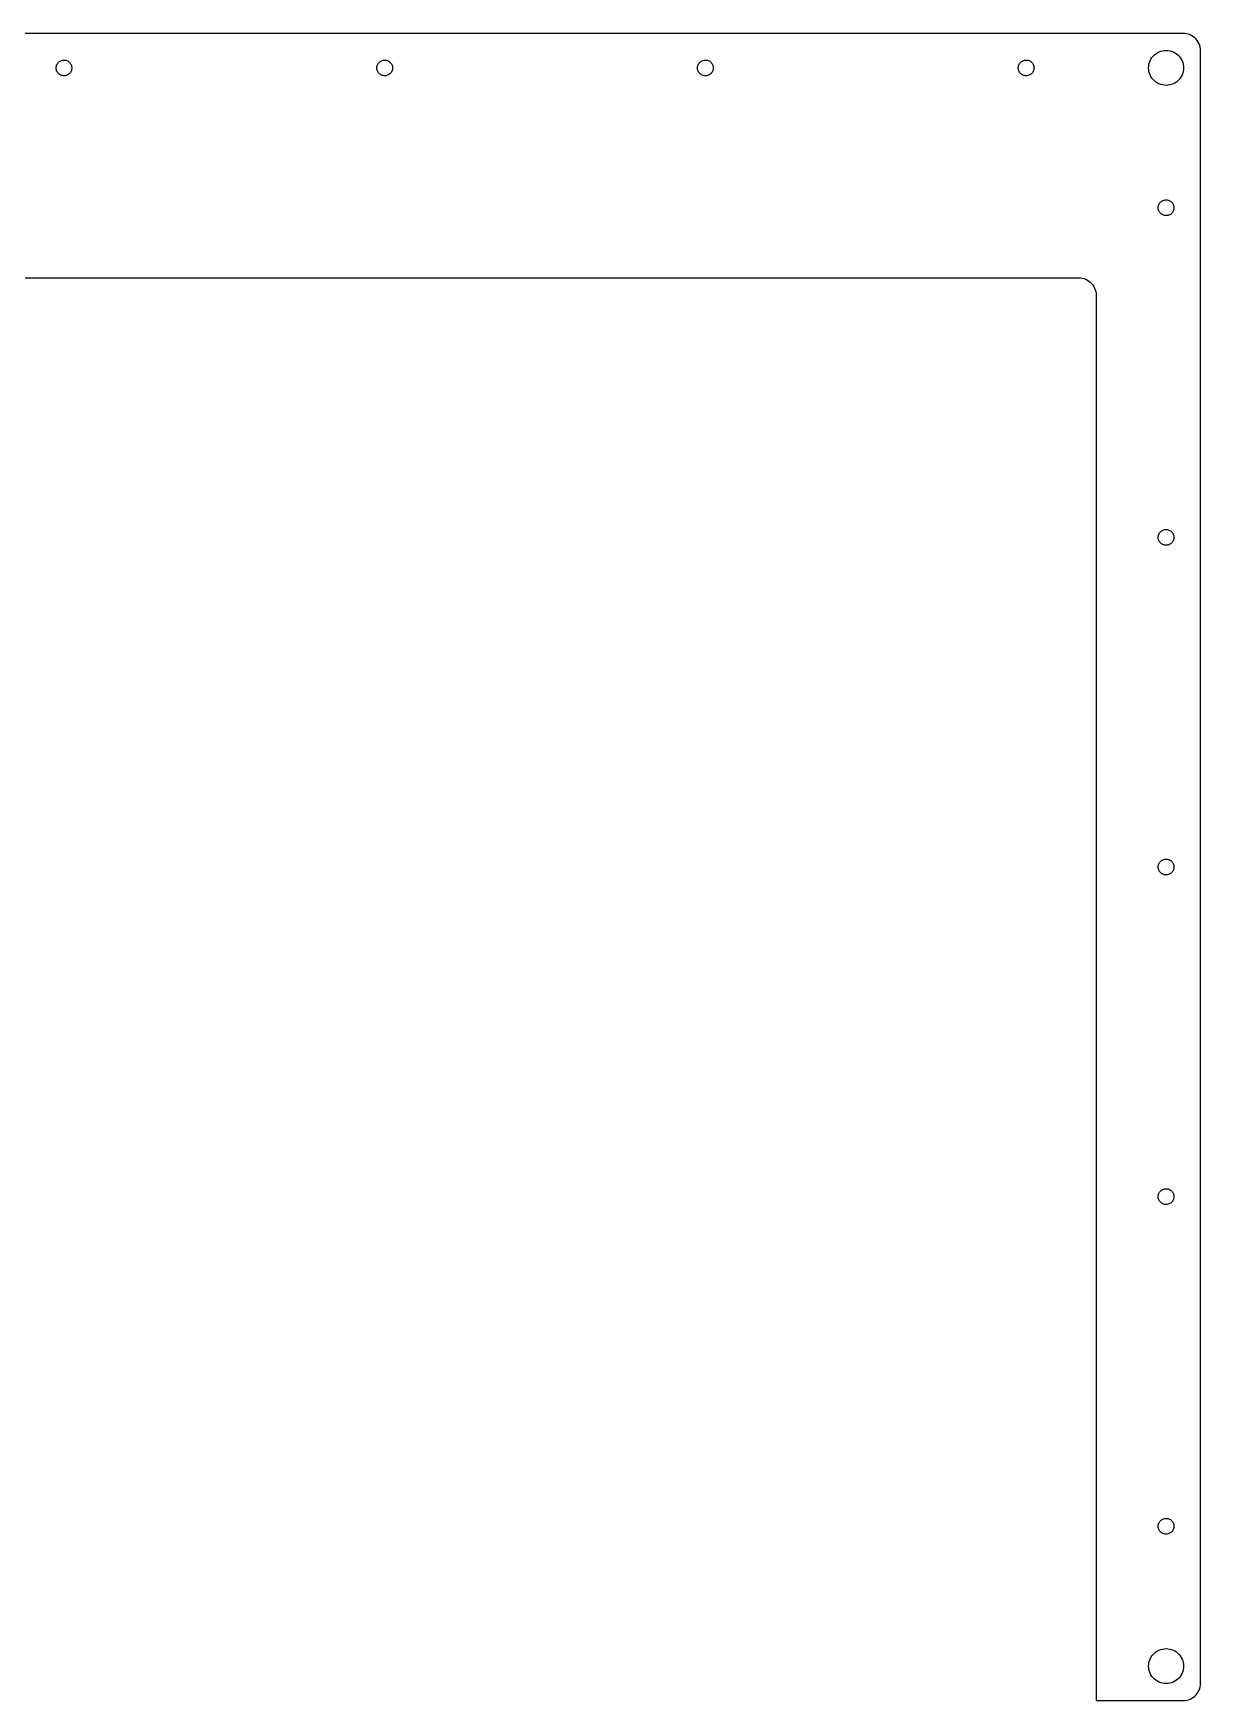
# Model space of a CAD drawing. Header units: metres. Extents: x -325 to 325, y -238 to 238.
# Drawn here: x -8.7 to 324.9, y -238.4 to 238.4 of the extents above; entities that cross this region are included whole.
import ezdxf

# ---------------------------------------------------------------- set-up
doc = ezdxf.new("R2010")
doc.units = ezdxf.units.M

msp = doc.modelspace()

# ---------------------------------------------------------------- linework, layer by layer
for p, q in [((319.875, 238.375), (-319.875, 238.375)), ((320.398, 238.348), (319.875, 238.375)), ((320.915, 238.266), (320.398, 238.348)), ((321.42, 238.13), (320.915, 238.266)), ((321.909, 237.943), (321.42, 238.13)), ((322.375, 237.705), (321.909, 237.943)), ((322.814, 237.42), (322.375, 237.705)), ((323.221, 237.091), (322.814, 237.42)), ((323.591, 236.721), (323.221, 237.091)), ((323.92, 236.314), (323.591, 236.721)), ((324.205, 235.875), (323.92, 236.314)), ((324.443, 235.409), (324.205, 235.875)), ((324.63, 234.92), (324.443, 235.409)), ((324.766, 234.415), (324.63, 234.92)), ((324.848, 233.898), (324.766, 234.415)), ((324.875, 233.375), (324.848, 233.898)), ((-2.24658, 228.624), (-2.2193, 228.87)), ((-2.2193, 228.87), (-2.1651, 229.112)), ((-2.1651, 229.112), (-2.08461, 229.347)), ((-2.08461, 229.347), (-1.97881, 229.571)), ((-1.97881, 229.571), (-1.849, 229.782)), ((-1.849, 229.782), (-1.69673, 229.978)), ((-1.69673, 229.978), (-1.52388, 230.155)), ((-1.52388, 230.155), (-1.33252, 230.313)), ((-1.33252, 230.313), (-1.125, 230.449)), ((-1.125, 230.449), (-0.90381, 230.56)), ((-0.90381, 230.56), (-0.67165, 230.647)), ((-0.67165, 230.647), (-0.43134, 230.708)), ((-0.43134, 230.708), (-0.18579, 230.742)), ((-0.18579, 230.742), (0.062, 230.749)), ((0.062, 230.749), (0.30904, 230.729)), ((0.30904, 230.729), (0.55234, 230.681)), ((0.55234, 230.681), (0.78892, 230.607)), ((0.78892, 230.607), (1.01595, 230.508)), ((1.01595, 230.508), (1.23062, 230.384)), ((1.23062, 230.384), (1.43037, 230.237)), ((1.43037, 230.237), (1.61275, 230.069)), ((1.61275, 230.069), (1.77556, 229.882)), ((1.77556, 229.882), (1.91681, 229.678)), ((1.91681, 229.678), (2.03479, 229.46)), ((2.03479, 229.46), (2.12808, 229.231)), ((2.12808, 229.231), (2.19554, 228.992)), ((2.19554, 228.992), (2.23634, 228.748)), ((89.4201, 228.624), (89.4474, 228.87)), ((89.4474, 228.87), (89.5016, 229.112)), ((89.5016, 229.112), (89.582, 229.347)), ((89.582, 229.347), (89.6879, 229.571)), ((89.6879, 229.571), (89.8177, 229.782)), ((89.8177, 229.782), (89.9699, 229.978)), ((89.9699, 229.978), (90.1428, 230.155)), ((90.1428, 230.155), (90.3341, 230.313)), ((90.3341, 230.313), (90.5417, 230.449)), ((90.5417, 230.449), (90.7628, 230.56)), ((90.7628, 230.56), (90.995, 230.647)), ((90.995, 230.647), (91.2353, 230.708)), ((91.2353, 230.708), (91.4809, 230.742)), ((91.4809, 230.742), (91.7287, 230.749)), ((91.7287, 230.749), (91.9757, 230.729)), ((91.9757, 230.729), (92.219, 230.681)), ((92.219, 230.681), (92.4556, 230.607)), ((92.4556, 230.607), (92.6826, 230.508)), ((92.6826, 230.508), (92.8973, 230.384)), ((92.8973, 230.384), (93.097, 230.237)), ((93.097, 230.237), (93.2794, 230.069)), ((93.2794, 230.069), (93.4422, 229.882)), ((93.4422, 229.882), (93.5835, 229.678)), ((93.5835, 229.678), (93.7015, 229.46)), ((93.7015, 229.46), (93.7948, 229.231)), ((93.7948, 229.231), (93.8622, 228.992)), ((93.8622, 228.992), (93.903, 228.748)), ((181.087, 228.624), (181.114, 228.87)), ((181.114, 228.87), (181.168, 229.112)), ((181.168, 229.112), (181.249, 229.347)), ((181.249, 229.347), (181.355, 229.571)), ((181.355, 229.571), (181.484, 229.782)), ((181.484, 229.782), (181.637, 229.978)), ((181.637, 229.978), (181.809, 230.155)), ((181.809, 230.155), (182.001, 230.313)), ((182.001, 230.313), (182.208, 230.449)), ((182.208, 230.449), (182.43, 230.56)), ((182.43, 230.56), (182.662, 230.647)), ((182.662, 230.647), (182.902, 230.708)), ((182.902, 230.708), (183.148, 230.742)), ((183.148, 230.742), (183.395, 230.749)), ((183.395, 230.749), (183.642, 230.729)), ((183.642, 230.729), (183.886, 230.681)), ((183.886, 230.681), (184.122, 230.607)), ((184.122, 230.607), (184.349, 230.508)), ((184.349, 230.508), (184.564, 230.384)), ((184.564, 230.384), (184.764, 230.237)), ((184.764, 230.237), (184.946, 230.069)), ((184.946, 230.069), (185.109, 229.882)), ((185.109, 229.882), (185.25, 229.678)), ((185.25, 229.678), (185.368, 229.46)), ((185.368, 229.46), (185.461, 229.231)), ((185.461, 229.231), (185.529, 228.992)), ((185.529, 228.992), (185.57, 228.748)), ((272.753, 228.624), (272.781, 228.87)), ((272.781, 228.87), (272.835, 229.112)), ((272.835, 229.112), (272.915, 229.347)), ((272.915, 229.347), (273.021, 229.571)), ((273.021, 229.571), (273.151, 229.782)), ((273.151, 229.782), (273.303, 229.978)), ((273.303, 229.978), (273.476, 230.155)), ((273.476, 230.155), (273.667, 230.313)), ((273.667, 230.313), (273.875, 230.449)), ((273.875, 230.449), (274.096, 230.56)), ((274.096, 230.56), (274.328, 230.647)), ((274.328, 230.647), (274.569, 230.708)), ((274.569, 230.708), (274.814, 230.742)), ((274.814, 230.742), (275.062, 230.749)), ((275.062, 230.749), (275.309, 230.729)), ((275.309, 230.729), (275.552, 230.681)), ((275.552, 230.681), (275.789, 230.607)), ((275.789, 230.607), (276.016, 230.508)), ((276.016, 230.508), (276.231, 230.384)), ((276.231, 230.384), (276.43, 230.237)), ((276.43, 230.237), (276.613, 230.069)), ((276.613, 230.069), (276.776, 229.882)), ((276.776, 229.882), (276.917, 229.678)), ((276.917, 229.678), (277.035, 229.46)), ((277.035, 229.46), (277.128, 229.231)), ((277.128, 229.231), (277.196, 228.992)), ((277.196, 228.992), (277.236, 228.748)), ((310, 228.5), (310.027, 229.023)), ((310.027, 229.023), (310.109, 229.54)), ((310.109, 229.54), (310.245, 230.045)), ((310.245, 230.045), (310.432, 230.534)), ((310.432, 230.534), (310.67, 231)), ((310.67, 231), (310.955, 231.439)), ((310.955, 231.439), (311.284, 231.846)), ((311.284, 231.846), (311.654, 232.216)), ((311.654, 232.216), (312.061, 232.545)), ((312.061, 232.545), (312.5, 232.83)), ((312.5, 232.83), (312.966, 233.068)), ((312.966, 233.068), (313.455, 233.255)), ((313.455, 233.255), (313.96, 233.391)), ((313.96, 233.391), (314.477, 233.473)), ((314.477, 233.473), (315, 233.5)), ((315, 233.5), (315.523, 233.473)), ((315.523, 233.473), (316.04, 233.391)), ((316.04, 233.391), (316.545, 233.255)), ((316.545, 233.255), (317.034, 233.068)), ((317.034, 233.068), (317.5, 232.83)), ((317.5, 232.83), (317.939, 232.545)), ((317.939, 232.545), (318.346, 232.216)), ((318.346, 232.216), (318.716, 231.846)), ((318.716, 231.846), (319.045, 231.439)), ((319.045, 231.439), (319.33, 231)), ((319.33, 231), (319.568, 230.534)), ((319.568, 230.534), (319.755, 230.045)), ((319.755, 230.045), (319.891, 229.54)), ((319.891, 229.54), (319.973, 229.023)), ((319.973, 229.023), (320, 228.5)), ((324.875, -233.375), (324.875, 233.375)), ((-2.24658, 228.376), (-2.24658, 228.624)), ((-2.2193, 228.13), (-2.24658, 228.376)), ((-2.1651, 227.888), (-2.2193, 228.13)), ((-2.08461, 227.653), (-2.1651, 227.888)), ((-1.97881, 227.429), (-2.08461, 227.653)), ((-1.849, 227.218), (-1.97881, 227.429)), ((-1.69673, 227.022), (-1.849, 227.218)), ((-1.52388, 226.845), (-1.69673, 227.022)), ((-1.33252, 226.687), (-1.52388, 226.845)), ((-1.125, 226.551), (-1.33252, 226.687)), ((-0.90381, 226.44), (-1.125, 226.551)), ((-0.67165, 226.353), (-0.90381, 226.44)), ((-0.43134, 226.292), (-0.67165, 226.353)), ((-0.18579, 226.258), (-0.43134, 226.292)), ((0.062, 226.251), (-0.18579, 226.258)), ((0.30904, 226.271), (0.062, 226.251)), ((0.55234, 226.319), (0.30904, 226.271)), ((0.78892, 226.393), (0.55234, 226.319)), ((1.01595, 226.492), (0.78892, 226.393)), ((1.23062, 226.616), (1.01595, 226.492)), ((1.43037, 226.763), (1.23062, 226.616)), ((1.61275, 226.931), (1.43037, 226.763)), ((1.77556, 227.118), (1.61275, 226.931)), ((1.91681, 227.322), (1.77556, 227.118)), ((2.03479, 227.54), (1.91681, 227.322)), ((2.12808, 227.769), (2.03479, 227.54)), ((2.19554, 228.008), (2.12808, 227.769)), ((2.23634, 228.252), (2.19554, 228.008)), ((2.23634, 228.748), (2.25, 228.5)), ((2.25, 228.5), (2.23634, 228.252)), ((89.4201, 228.376), (89.4201, 228.624)), ((89.4474, 228.13), (89.4201, 228.376)), ((89.5016, 227.888), (89.4474, 228.13)), ((89.582, 227.653), (89.5016, 227.888)), ((89.6879, 227.429), (89.582, 227.653)), ((89.8177, 227.218), (89.6879, 227.429)), ((89.9699, 227.022), (89.8177, 227.218)), ((90.1428, 226.845), (89.9699, 227.022)), ((90.3341, 226.687), (90.1428, 226.845)), ((90.5417, 226.551), (90.3341, 226.687)), ((90.7628, 226.44), (90.5417, 226.551)), ((90.995, 226.353), (90.7628, 226.44)), ((91.2353, 226.292), (90.995, 226.353)), ((91.4809, 226.258), (91.2353, 226.292)), ((91.7287, 226.251), (91.4809, 226.258)), ((91.9757, 226.271), (91.7287, 226.251)), ((92.219, 226.319), (91.9757, 226.271)), ((92.4556, 226.393), (92.219, 226.319)), ((92.6826, 226.492), (92.4556, 226.393)), ((92.8973, 226.616), (92.6826, 226.492)), ((93.097, 226.763), (92.8973, 226.616)), ((93.2794, 226.931), (93.097, 226.763)), ((93.4422, 227.118), (93.2794, 226.931)), ((93.5835, 227.322), (93.4422, 227.118)), ((93.7015, 227.54), (93.5835, 227.322)), ((93.7948, 227.769), (93.7015, 227.54)), ((93.8622, 228.008), (93.7948, 227.769)), ((93.903, 228.252), (93.8622, 228.008)), ((93.903, 228.748), (93.9167, 228.5)), ((93.9167, 228.5), (93.903, 228.252)), ((181.087, 228.376), (181.087, 228.624)), ((181.114, 228.13), (181.087, 228.376)), ((181.168, 227.888), (181.114, 228.13)), ((181.249, 227.653), (181.168, 227.888)), ((181.355, 227.429), (181.249, 227.653)), ((181.484, 227.218), (181.355, 227.429)), ((181.637, 227.022), (181.484, 227.218)), ((181.809, 226.845), (181.637, 227.022)), ((182.001, 226.687), (181.809, 226.845)), ((182.208, 226.551), (182.001, 226.687)), ((182.43, 226.44), (182.208, 226.551)), ((182.662, 226.353), (182.43, 226.44)), ((182.902, 226.292), (182.662, 226.353)), ((183.148, 226.258), (182.902, 226.292)), ((183.395, 226.251), (183.148, 226.258)), ((183.642, 226.271), (183.395, 226.251)), ((183.886, 226.319), (183.642, 226.271)), ((184.122, 226.393), (183.886, 226.319)), ((184.349, 226.492), (184.122, 226.393)), ((184.564, 226.616), (184.349, 226.492)), ((184.764, 226.763), (184.564, 226.616)), ((184.946, 226.931), (184.764, 226.763)), ((185.109, 227.118), (184.946, 226.931)), ((185.25, 227.322), (185.109, 227.118)), ((185.368, 227.54), (185.25, 227.322)), ((185.461, 227.769), (185.368, 227.54)), ((185.529, 228.008), (185.461, 227.769)), ((185.57, 228.252), (185.529, 228.008)), ((185.57, 228.748), (185.583, 228.5)), ((185.583, 228.5), (185.57, 228.252)), ((272.753, 228.376), (272.753, 228.624)), ((272.781, 228.13), (272.753, 228.376)), ((272.835, 227.888), (272.781, 228.13)), ((272.915, 227.653), (272.835, 227.888)), ((273.021, 227.429), (272.915, 227.653)), ((273.151, 227.218), (273.021, 227.429)), ((273.303, 227.022), (273.151, 227.218)), ((273.476, 226.845), (273.303, 227.022)), ((273.667, 226.687), (273.476, 226.845)), ((273.875, 226.551), (273.667, 226.687)), ((274.096, 226.44), (273.875, 226.551)), ((274.328, 226.353), (274.096, 226.44)), ((274.569, 226.292), (274.328, 226.353)), ((274.814, 226.258), (274.569, 226.292)), ((275.062, 226.251), (274.814, 226.258)), ((275.309, 226.271), (275.062, 226.251)), ((275.552, 226.319), (275.309, 226.271)), ((275.789, 226.393), (275.552, 226.319)), ((276.016, 226.492), (275.789, 226.393)), ((276.231, 226.616), (276.016, 226.492)), ((276.43, 226.763), (276.231, 226.616)), ((276.613, 226.931), (276.43, 226.763)), ((276.776, 227.118), (276.613, 226.931)), ((276.917, 227.322), (276.776, 227.118)), ((277.035, 227.54), (276.917, 227.322)), ((277.128, 227.769), (277.035, 227.54)), ((277.196, 228.008), (277.128, 227.769)), ((277.236, 228.252), (277.196, 228.008)), ((277.236, 228.748), (277.25, 228.5)), ((277.25, 228.5), (277.236, 228.252)), ((310.027, 227.977), (310, 228.5)), ((310.109, 227.46), (310.027, 227.977)), ((310.245, 226.955), (310.109, 227.46)), ((310.432, 226.466), (310.245, 226.955)), ((310.67, 226), (310.432, 226.466)), ((310.955, 225.561), (310.67, 226)), ((311.284, 225.154), (310.955, 225.561)), ((311.654, 224.784), (311.284, 225.154)), ((312.061, 224.455), (311.654, 224.784)), ((312.5, 224.17), (312.061, 224.455)), ((312.966, 223.932), (312.5, 224.17)), ((317.5, 224.17), (317.034, 223.932)), ((317.939, 224.455), (317.5, 224.17)), ((318.346, 224.784), (317.939, 224.455)), ((318.716, 225.154), (318.346, 224.784)), ((319.045, 225.561), (318.716, 225.154)), ((319.33, 226), (319.045, 225.561)), ((319.568, 226.466), (319.33, 226)), ((319.755, 226.955), (319.568, 226.466)), ((319.891, 227.46), (319.755, 226.955)), ((319.973, 227.977), (319.891, 227.46)), ((320, 228.5), (319.973, 227.977)), ((313.455, 223.745), (312.966, 223.932)), ((313.96, 223.609), (313.455, 223.745)), ((314.477, 223.527), (313.96, 223.609)), ((315, 223.5), (314.477, 223.527)), ((315.523, 223.527), (315, 223.5)), ((316.04, 223.609), (315.523, 223.527)), ((316.545, 223.745), (316.04, 223.609)), ((317.034, 223.932), (316.545, 223.745)), ((314.328, 190.647), (314.569, 190.708)), ((314.569, 190.708), (314.814, 190.742)), ((314.814, 190.742), (315.062, 190.749)), ((315.062, 190.749), (315.309, 190.729)), ((315.309, 190.729), (315.552, 190.681)), ((312.753, 188.624), (312.781, 188.87)), ((312.753, 188.376), (312.753, 188.624)), ((312.781, 188.13), (312.753, 188.376)), ((312.781, 188.87), (312.835, 189.112)), ((312.835, 187.888), (312.781, 188.13)), ((312.835, 189.112), (312.915, 189.347)), ((312.915, 187.653), (312.835, 187.888)), ((312.915, 189.347), (313.021, 189.571)), ((313.021, 187.429), (312.915, 187.653)), ((313.021, 189.571), (313.151, 189.782)), ((313.151, 187.218), (313.021, 187.429)), ((313.151, 189.782), (313.303, 189.978)), ((313.303, 187.022), (313.151, 187.218)), ((313.303, 189.978), (313.476, 190.155)), ((313.476, 186.845), (313.303, 187.022)), ((313.476, 190.155), (313.667, 190.313)), ((313.667, 186.687), (313.476, 186.845)), ((313.667, 190.313), (313.875, 190.449)), ((313.875, 186.551), (313.667, 186.687)), ((313.875, 190.449), (314.096, 190.56)), ((314.096, 186.44), (313.875, 186.551)), ((314.096, 190.56), (314.328, 190.647)), ((314.328, 186.353), (314.096, 186.44)), ((314.569, 186.292), (314.328, 186.353)), ((314.814, 186.258), (314.569, 186.292)), ((315.062, 186.251), (314.814, 186.258)), ((315.309, 186.271), (315.062, 186.251)), ((315.552, 186.319), (315.309, 186.271)), ((315.552, 190.681), (315.789, 190.607)), ((315.789, 186.393), (315.552, 186.319)), ((315.789, 190.607), (316.016, 190.508)), ((316.016, 186.492), (315.789, 186.393)), ((316.016, 190.508), (316.231, 190.384)), ((316.231, 186.616), (316.016, 186.492)), ((316.231, 190.384), (316.43, 190.237)), ((316.43, 186.763), (316.231, 186.616)), ((316.43, 190.237), (316.613, 190.069)), ((316.613, 186.931), (316.43, 186.763)), ((316.613, 190.069), (316.776, 189.882)), ((316.776, 187.118), (316.613, 186.931)), ((316.776, 189.882), (316.917, 189.678)), ((316.917, 187.322), (316.776, 187.118)), ((316.917, 189.678), (317.035, 189.46)), ((317.035, 187.54), (316.917, 187.322)), ((317.035, 189.46), (317.128, 189.231)), ((317.128, 187.769), (317.035, 187.54)), ((317.128, 189.231), (317.196, 188.992)), ((317.196, 188.008), (317.128, 187.769)), ((317.196, 188.992), (317.236, 188.748)), ((317.236, 188.252), (317.196, 188.008)), ((317.236, 188.748), (317.25, 188.5)), ((317.25, 188.5), (317.236, 188.252)), ((-290, 168.5), (290, 168.5)), ((290, 168.5), (290.523, 168.473)), ((290.523, 168.473), (291.04, 168.391)), ((291.04, 168.391), (291.545, 168.255)), ((291.545, 168.255), (292.034, 168.068)), ((292.034, 168.068), (292.5, 167.83)), ((292.5, 167.83), (292.939, 167.545)), ((292.939, 167.545), (293.346, 167.216)), ((293.346, 167.216), (293.716, 166.846)), ((293.716, 166.846), (294.045, 166.439)), ((294.045, 166.439), (294.33, 166)), ((294.33, 166), (294.568, 165.534)), ((294.568, 165.534), (294.755, 165.045)), ((294.755, 165.045), (294.891, 164.54)), ((294.891, 164.54), (294.973, 164.023)), ((294.973, 164.023), (295, 163.5)), ((295, 163.5), (295, -238.375)), ((313.021, 95.3209), (313.151, 95.5321)), ((313.151, 95.5321), (313.303, 95.7277)), ((313.303, 95.7277), (313.476, 95.9054)), ((313.476, 95.9054), (313.667, 96.063)), ((313.667, 96.063), (313.875, 96.1985)), ((313.875, 96.1985), (314.096, 96.3105)), ((314.096, 96.3105), (314.328, 96.3974)), ((314.328, 96.3974), (314.569, 96.4583)), ((314.569, 96.4583), (314.814, 96.4923)), ((314.814, 96.4923), (315.062, 96.4991)), ((315.062, 96.4991), (315.309, 96.4787)), ((315.309, 96.4787), (315.552, 96.4312)), ((315.552, 96.4312), (315.789, 96.3571)), ((315.789, 96.3571), (316.016, 96.2576)), ((316.016, 96.2576), (316.231, 96.1336)), ((316.231, 96.1336), (316.43, 95.9868)), ((316.43, 95.9868), (316.613, 95.8189)), ((316.613, 95.8189), (316.776, 95.632)), ((316.776, 95.632), (316.917, 95.4283)), ((316.917, 95.4283), (317.035, 95.2102)), ((312.753, 94.3739), (312.781, 94.6203)), ((312.753, 94.1261), (312.753, 94.3739)), ((312.781, 93.8797), (312.753, 94.1261)), ((312.781, 94.6203), (312.835, 94.8622)), ((312.835, 93.6378), (312.781, 93.8797)), ((312.835, 94.8622), (312.915, 95.0967)), ((312.915, 93.4033), (312.835, 93.6378)), ((312.915, 95.0967), (313.021, 95.3209)), ((313.021, 93.1791), (312.915, 93.4033)), ((313.151, 92.9679), (313.021, 93.1791)), ((313.303, 92.7723), (313.151, 92.9679)), ((313.476, 92.5946), (313.303, 92.7723)), ((313.667, 92.437), (313.476, 92.5946)), ((313.875, 92.3014), (313.667, 92.437)), ((314.096, 92.1895), (313.875, 92.3014)), ((314.328, 92.1026), (314.096, 92.1895)), ((314.569, 92.0417), (314.328, 92.1026)), ((314.814, 92.0077), (314.569, 92.0417)), ((315.062, 92.0009), (314.814, 92.0077)), ((315.309, 92.0213), (315.062, 92.0009)), ((315.552, 92.0688), (315.309, 92.0213)), ((315.789, 92.1429), (315.552, 92.0688)), ((316.016, 92.2424), (315.789, 92.1429)), ((316.231, 92.3664), (316.016, 92.2424)), ((316.43, 92.5132), (316.231, 92.3664)), ((316.613, 92.6811), (316.43, 92.5132)), ((316.776, 92.868), (316.613, 92.6811)), ((316.917, 93.0717), (316.776, 92.868)), ((317.035, 93.2897), (316.917, 93.0717)), ((317.035, 95.2102), (317.128, 94.9806)), ((317.128, 93.5194), (317.035, 93.2897)), ((317.128, 94.9806), (317.196, 94.742)), ((317.196, 93.758), (317.128, 93.5194)), ((317.196, 94.742), (317.236, 94.4975)), ((317.236, 94.0025), (317.196, 93.758)), ((317.236, 94.4975), (317.25, 94.25)), ((317.25, 94.25), (317.236, 94.0025)), ((312.753, 0.12395), (312.781, 0.37033)), ((312.753, -0.12395), (312.753, 0.12395)), ((312.781, 0.37033), (312.835, 0.61223)), ((312.835, 0.61223), (312.915, 0.84669)), ((312.915, 0.84669), (313.021, 1.07088)), ((313.021, 1.07088), (313.151, 1.28206)), ((313.151, 1.28206), (313.303, 1.47769)), ((313.303, 1.47769), (313.476, 1.65536)), ((313.476, 1.65536), (313.667, 1.81296)), ((313.667, 1.81296), (313.875, 1.94855)), ((313.875, 1.94855), (314.096, 2.06049)), ((314.096, 2.06049), (314.328, 2.1474)), ((314.328, 2.1474), (314.569, 2.20825)), ((314.569, 2.20825), (314.814, 2.24231)), ((314.814, 2.24231), (315.062, 2.24915)), ((315.062, 2.24915), (315.309, 2.22867)), ((315.309, 2.22867), (315.552, 2.18114)), ((315.552, 2.18114), (315.789, 2.10715)), ((315.789, 2.10715), (316.016, 2.00757)), ((316.016, 2.00757), (316.231, 1.88362)), ((316.231, 1.88362), (316.43, 1.7368)), ((316.43, 1.7368), (316.613, 1.56891)), ((316.613, 1.56891), (316.776, 1.38197)), ((316.776, 1.38197), (316.917, 1.17825)), ((316.917, 1.17825), (317.035, 0.96024)), ((317.035, 0.96024), (317.128, 0.73056)), ((317.128, 0.73056), (317.196, 0.49202)), ((317.196, 0.49202), (317.236, 0.24751)), ((317.236, 0.24751), (317.25, 0)), ((317.25, 0), (317.236, -0.24751)), ((312.781, -0.37033), (312.753, -0.12395)), ((312.835, -0.61223), (312.781, -0.37033)), ((312.915, -0.84669), (312.835, -0.61223)), ((313.021, -1.07088), (312.915, -0.84669)), ((313.151, -1.28206), (313.021, -1.07088)), ((313.303, -1.47769), (313.151, -1.28206)), ((313.476, -1.65536), (313.303, -1.47769)), ((313.667, -1.81296), (313.476, -1.65536)), ((313.875, -1.94855), (313.667, -1.81296)), ((314.096, -2.06049), (313.875, -1.94855)), ((314.328, -2.1474), (314.096, -2.06049)), ((314.569, -2.20825), (314.328, -2.1474)), ((314.814, -2.24231), (314.569, -2.20825)), ((315.062, -2.24915), (314.814, -2.24231)), ((315.309, -2.22867), (315.062, -2.24915)), ((315.552, -2.18114), (315.309, -2.22867)), ((315.789, -2.10715), (315.552, -2.18114)), ((316.016, -2.00757), (315.789, -2.10715)), ((316.231, -1.88362), (316.016, -2.00757)), ((316.43, -1.7368), (316.231, -1.88362)), ((316.613, -1.56891), (316.43, -1.7368)), ((316.776, -1.38197), (316.613, -1.56891)), ((316.917, -1.17825), (316.776, -1.38197)), ((317.035, -0.96024), (316.917, -1.17825)), ((317.128, -0.73056), (317.035, -0.96024)), ((317.196, -0.49202), (317.128, -0.73056)), ((317.236, -0.24751), (317.196, -0.49202)), ((312.753, -94.1261), (312.781, -93.8797)), ((312.753, -94.3739), (312.753, -94.1261)), ((312.781, -94.6203), (312.753, -94.3739)), ((312.781, -93.8797), (312.835, -93.6378)), ((312.835, -94.8622), (312.781, -94.6203)), ((312.835, -93.6378), (312.915, -93.4033)), ((312.915, -95.0967), (312.835, -94.8622)), ((312.915, -93.4033), (313.021, -93.1791)), ((313.021, -95.3209), (312.915, -95.0967)), ((313.021, -93.1791), (313.151, -92.9679)), ((313.151, -95.5321), (313.021, -95.3209)), ((313.151, -92.9679), (313.303, -92.7723)), ((313.303, -92.7723), (313.476, -92.5946)), ((313.476, -92.5946), (313.667, -92.437)), ((313.667, -92.437), (313.875, -92.3014)), ((313.875, -92.3014), (314.096, -92.1895)), ((314.096, -92.1895), (314.328, -92.1026)), ((314.328, -92.1026), (314.569, -92.0417)), ((314.569, -92.0417), (314.814, -92.0077)), ((314.814, -92.0077), (315.062, -92.0009)), ((315.062, -92.0009), (315.309, -92.0213)), ((315.309, -92.0213), (315.552, -92.0688)), ((315.552, -92.0688), (315.789, -92.1429)), ((315.789, -92.1429), (316.016, -92.2424)), ((316.016, -92.2424), (316.231, -92.3664)), ((316.231, -92.3664), (316.43, -92.5132)), ((316.43, -92.5132), (316.613, -92.6811)), ((316.613, -92.6811), (316.776, -92.868)), ((316.776, -92.868), (316.917, -93.0717)), ((316.917, -93.0717), (317.035, -93.2897)), ((317.035, -95.2102), (316.917, -95.4283)), ((317.035, -93.2897), (317.128, -93.5194)), ((317.128, -94.9806), (317.035, -95.2102)), ((317.128, -93.5194), (317.196, -93.758)), ((317.196, -94.742), (317.128, -94.9806)), ((317.196, -93.758), (317.236, -94.0025)), ((317.236, -94.4975), (317.196, -94.742)), ((317.236, -94.0025), (317.25, -94.25)), ((317.25, -94.25), (317.236, -94.4975)), ((313.303, -95.7277), (313.151, -95.5321)), ((313.476, -95.9054), (313.303, -95.7277)), ((313.667, -96.063), (313.476, -95.9054)), ((313.875, -96.1985), (313.667, -96.063)), ((314.096, -96.3105), (313.875, -96.1985)), ((314.328, -96.3974), (314.096, -96.3105)), ((314.569, -96.4583), (314.328, -96.3974)), ((314.814, -96.4923), (314.569, -96.4583)), ((315.062, -96.4991), (314.814, -96.4923)), ((315.309, -96.4787), (315.062, -96.4991)), ((315.552, -96.4312), (315.309, -96.4787)), ((315.789, -96.3571), (315.552, -96.4312)), ((316.016, -96.2576), (315.789, -96.3571)), ((316.231, -96.1336), (316.016, -96.2576)), ((316.43, -95.9868), (316.231, -96.1336)), ((316.613, -95.8189), (316.43, -95.9868)), ((316.776, -95.632), (316.613, -95.8189)), ((316.917, -95.4283), (316.776, -95.632)), ((312.753, -188.376), (312.781, -188.13)), ((312.753, -188.624), (312.753, -188.376)), ((312.781, -188.87), (312.753, -188.624)), ((312.781, -188.13), (312.835, -187.888)), ((312.835, -189.112), (312.781, -188.87)), ((312.835, -187.888), (312.915, -187.653)), ((312.915, -189.347), (312.835, -189.112)), ((312.915, -187.653), (313.021, -187.429)), ((313.021, -189.571), (312.915, -189.347)), ((313.021, -187.429), (313.151, -187.218)), ((313.151, -189.782), (313.021, -189.571)), ((313.151, -187.218), (313.303, -187.022)), ((313.303, -189.978), (313.151, -189.782)), ((313.303, -187.022), (313.476, -186.845)), ((313.476, -190.155), (313.303, -189.978)), ((313.476, -186.845), (313.667, -186.687)), ((313.667, -190.313), (313.476, -190.155)), ((313.667, -186.687), (313.875, -186.551)), ((313.875, -190.449), (313.667, -190.313)), ((313.875, -186.551), (314.096, -186.44)), ((314.096, -190.56), (313.875, -190.449)), ((314.096, -186.44), (314.328, -186.353)), ((314.328, -190.647), (314.096, -190.56)), ((314.328, -186.353), (314.569, -186.292)), ((314.569, -190.708), (314.328, -190.647)), ((314.569, -186.292), (314.814, -186.258)), ((314.814, -186.258), (315.062, -186.251)), ((315.062, -186.251), (315.309, -186.271)), ((315.309, -186.271), (315.552, -186.319)), ((315.552, -190.681), (315.309, -190.729)), ((315.552, -186.319), (315.789, -186.393)), ((315.789, -190.607), (315.552, -190.681)), ((315.789, -186.393), (316.016, -186.492)), ((316.016, -190.508), (315.789, -190.607)), ((316.016, -186.492), (316.231, -186.616)), ((316.231, -190.384), (316.016, -190.508)), ((316.231, -186.616), (316.43, -186.763)), ((316.43, -190.237), (316.231, -190.384)), ((316.43, -186.763), (316.613, -186.931)), ((316.613, -190.069), (316.43, -190.237)), ((316.613, -186.931), (316.776, -187.118)), ((316.776, -189.882), (316.613, -190.069)), ((316.776, -187.118), (316.917, -187.322)), ((316.917, -189.678), (316.776, -189.882)), ((316.917, -187.322), (317.035, -187.54)), ((317.035, -189.46), (316.917, -189.678)), ((317.035, -187.54), (317.128, -187.769)), ((317.128, -189.231), (317.035, -189.46)), ((317.128, -187.769), (317.196, -188.008)), ((317.196, -188.992), (317.128, -189.231)), ((317.196, -188.008), (317.236, -188.252)), ((317.236, -188.748), (317.196, -188.992)), ((317.236, -188.252), (317.25, -188.5)), ((317.25, -188.5), (317.236, -188.748)), ((314.814, -190.742), (314.569, -190.708)), ((315.062, -190.749), (314.814, -190.742)), ((315.309, -190.729), (315.062, -190.749)), ((312.5, -224.17), (312.966, -223.932)), ((312.966, -223.932), (313.455, -223.745)), ((313.455, -223.745), (313.96, -223.609)), ((313.96, -223.609), (314.477, -223.527)), ((314.477, -223.527), (315, -223.5)), ((315, -223.5), (315.523, -223.527)), ((315.523, -223.527), (316.04, -223.609)), ((316.04, -223.609), (316.545, -223.745)), ((316.545, -223.745), (317.034, -223.932)), ((317.034, -223.932), (317.5, -224.17)), ((310, -228.5), (310.027, -227.977)), ((310.027, -229.023), (310, -228.5)), ((310.027, -227.977), (310.109, -227.46)), ((310.109, -227.46), (310.245, -226.955)), ((310.245, -226.955), (310.432, -226.466)), ((310.432, -226.466), (310.67, -226)), ((310.67, -226), (310.955, -225.561)), ((310.955, -225.561), (311.284, -225.154)), ((311.284, -225.154), (311.654, -224.784)), ((311.654, -224.784), (312.061, -224.455)), ((312.061, -224.455), (312.5, -224.17)), ((317.5, -224.17), (317.939, -224.455)), ((317.939, -224.455), (318.346, -224.784)), ((318.346, -224.784), (318.716, -225.154)), ((318.716, -225.154), (319.045, -225.561)), ((319.045, -225.561), (319.33, -226)), ((319.33, -226), (319.568, -226.466)), ((319.568, -226.466), (319.755, -226.955)), ((319.755, -226.955), (319.891, -227.46)), ((319.891, -227.46), (319.973, -227.977)), ((319.973, -227.977), (320, -228.5)), ((320, -228.5), (319.973, -229.023)), ((310.109, -229.54), (310.027, -229.023)), ((310.245, -230.045), (310.109, -229.54)), ((310.432, -230.534), (310.245, -230.045)), ((310.67, -231), (310.432, -230.534)), ((310.955, -231.439), (310.67, -231)), ((311.284, -231.846), (310.955, -231.439)), ((311.654, -232.216), (311.284, -231.846)), ((312.061, -232.545), (311.654, -232.216)), ((312.5, -232.83), (312.061, -232.545)), ((312.966, -233.068), (312.5, -232.83)), ((313.455, -233.255), (312.966, -233.068)), ((313.96, -233.391), (313.455, -233.255)), ((314.477, -233.473), (313.96, -233.391)), ((315, -233.5), (314.477, -233.473)), ((315.523, -233.473), (315, -233.5)), ((316.04, -233.391), (315.523, -233.473)), ((316.545, -233.255), (316.04, -233.391)), ((317.034, -233.068), (316.545, -233.255)), ((317.5, -232.83), (317.034, -233.068)), ((317.939, -232.545), (317.5, -232.83)), ((318.346, -232.216), (317.939, -232.545)), ((318.716, -231.846), (318.346, -232.216)), ((319.045, -231.439), (318.716, -231.846)), ((319.33, -231), (319.045, -231.439)), ((319.568, -230.534), (319.33, -231)), ((319.755, -230.045), (319.568, -230.534)), ((319.891, -229.54), (319.755, -230.045)), ((319.973, -229.023), (319.891, -229.54)), ((324.848, -233.898), (324.875, -233.375)), ((295, -238.375), (319.875, -238.375)), ((319.875, -238.375), (320.398, -238.348)), ((320.398, -238.348), (320.915, -238.266)), ((320.915, -238.266), (321.42, -238.13)), ((321.42, -238.13), (321.909, -237.943)), ((321.909, -237.943), (322.375, -237.705)), ((322.375, -237.705), (322.814, -237.42)), ((322.814, -237.42), (323.221, -237.091)), ((323.221, -237.091), (323.591, -236.721)), ((323.591, -236.721), (323.92, -236.314)), ((323.92, -236.314), (324.205, -235.875)), ((324.205, -235.875), (324.443, -235.409)), ((324.443, -235.409), (324.63, -234.92)), ((324.63, -234.92), (324.766, -234.415)), ((324.766, -234.415), (324.848, -233.898))]:
    msp.add_line(p, q)

doc.saveas('drawing.dxf')
